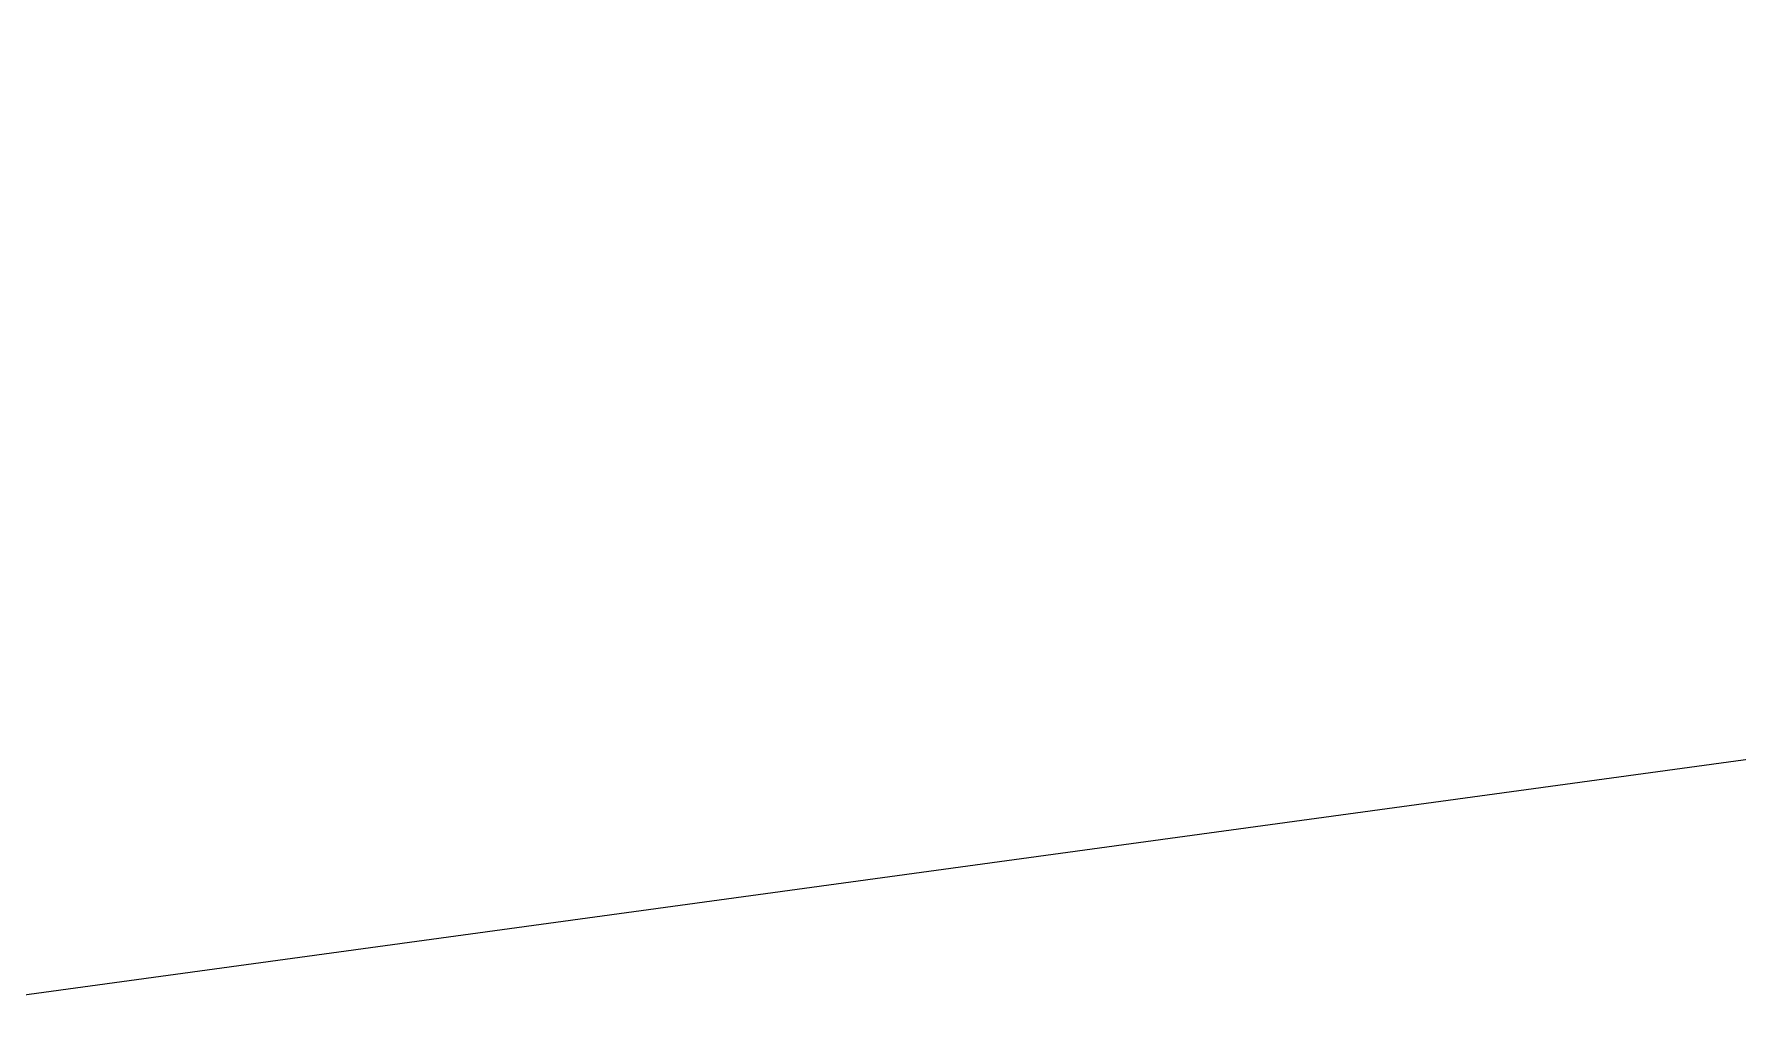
# Model space of a CAD drawing. Header units: millimetres. Extents: x -500444 to 437433, y -1435259 to 1593622.
# Drawn here: x -66975.7 to -66763.2, y -1372862.1 to -1372739.5 of the extents above; entities that cross this region are included whole.
import ezdxf

# ---------------------------------------------------------------- set-up
doc = ezdxf.new("R2010")
doc.units = ezdxf.units.MM
for name, color, linetype, lineweight in [('_АСУД_Щиты', 6, 'Continuous', 0), ('A-ANNO-DIMS', 7, 'Continuous', 9), ('Rev_И-Электрооборудование', 252, 'Continuous', 5)]:
    doc.layers.add(name, color=color, linetype=linetype, lineweight=lineweight)
doc.layers.add('Вставка', color=252, linetype='Continuous')
doc.styles.add('GOST 2.304', font='')
doc.styles.get('GOST 2.304').set_extended_font_data('GOST Common')
doc.linetypes.add('Truba', pattern='A,3e-05,[4,MSH_7,S=1,R=0,X=0,Y=0],-3.022072', length=3.022102)
doc.dimstyles.new('М-200', dxfattribs={"dimtxt": 400, "dimasz": 160, "dimexe": 200, "dimexo": 400, "dimgap": 50, "dimtad": 1, "dimdec": 0, "dimzin": 0, "dimdsep": 46, "dimtxsty": 'GOST 2.304', "dimblk": 'ARCHTICK', "dimcen": 180, "dimdle": 200, "dimadec": 0, "dimazin": 0, "dimtfac": 1, "dimtdec": 0, "dimtmove": 1, "dimatfit": 0, "dimfxl": 1, "dimtolj": 1, "dimtzin": 0, "dimarcsym": 0})

# ---------------------------------------------------------------- blocks, each defined once
blk = doc.blocks.new('_ArchTick')
at = {"color": 0, "linetype": 'ByBlock', "const_width": 0.15}
blk.add_lwpolyline([(-0.5, -0.5), (0.5, 0.5)], dxfattribs=at)
blk = doc.blocks.new('*D41')
at = {"layer": 'A-ANNO-DIMS', "color": 0, "lineweight": -2, "transparency": 16777216}
blk.add_arc((-165703.77, -113309.31), 107894.19, 269.9999981, 325.999999, dxfattribs=at)
at = {"layer": 'Defpoints', "color": 0, "lineweight": 30, "transparency": 16777216}
for p in [(-165703.77, -113309.31), (-165703.77, -113309.31), (-75741.26, -173989.79), (-131170.95, -215527.9), (-165703.77, -221903.31)]:
    blk.add_point(p, dxfattribs=at)
at = {"layer": 'A-ANNO-DIMS', "color": 0, "lineweight": -2, "transparency": 16777216, "xscale": 160, "yscale": 160, "zscale": 160}
for p, rotation in [((-76255.43, -173642.98), 55.99999895826774), ((-165703.77, -221203.5), 179.9999981265246)]:
    blk.add_blockref('_ArchTick', p, dxfattribs=dict(at, rotation=rotation))
at = {"layer": 'A-ANNO-DIMS', "color": 0, "transparency": 16777216, "insert": (-114299.51, -207821.98), "char_height": 400, "attachment_point": 5, "rotation": 28.5412, "style": 'GOST 2.304'}
blk.add_mtext('\\A1;56,0%%D', dxfattribs=at)
blk = doc.blocks.new('Оси200')
at = {"layer": 'A-ANNO-DIMS', "color": 253}
dim = blk.add_angular_dim_2l(base=(-131170.95, -215527.9), line1=((-165703.77, -113309.31), (-75741.26, -173989.79)), line2=((-165703.77, -113309.31), (-165703.77, -221903.31)), text='56,0%%D', dimstyle='М-200', override={"dimadec": 2, "dimtmove": 2}, dxfattribs=at)
dim.commit()
dim.dimension.update_dxf_attribs({"geometry": '*D41', "text_midpoint": (-114299.51, -207821.98), "dimtype": 130})
blk = doc.blocks.new('A$C20f07326')
at = {"layer": 'A-ANNO-DIMS', "color": 253}
blk.add_blockref('Оси200', (404603.75, 213803.62), dxfattribs=at)

msp = doc.modelspace()

# ---------------------------------------------------------------- block references
at = {"layer": 'Вставка', "linetype": 'Truba', "lineweight": 30, "ltscale": 100}
msp.add_blockref('A$C20f07326', (-318165.72, -1386353.61), dxfattribs=at)

# ---------------------------------------------------------------- next in the draw order: linework, layer by layer
at = {"layer": '_АСУД_Щиты', "ltscale": 100}
msp.add_lwpolyline([(-67728.7, -1376822.29), (-68157.14, -1373020.78), (-65011.15, -1372590.47), (-70514.64, -1339104.8), (-65976.24, -1338365.21), (-63393.5, -1337708.57), (-64222.15, -1334555.39)], dxfattribs=at)

doc.saveas('drawing.dxf')
